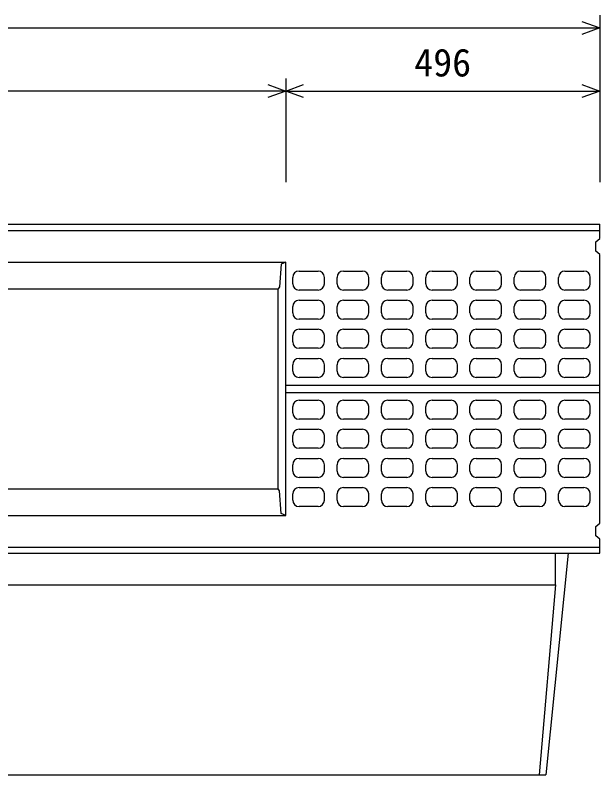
# Model space of a CAD drawing. Units: millimetres, scale not verified. Extents: x -16800 to 16800, y -5940 to 5940.
# Drawn here: x -9387 to -8464, y 2758 to 3958 of the extents above; entities that cross this region are included whole.
import ezdxf
from ezdxf.enums import TextEntityAlignment as Align

# ---------------------------------------------------------------- set-up
doc = ezdxf.new("R2010")
doc.units = ezdxf.units.MM
doc.header["$LTSCALE"] = 20
for name, color, linetype, lineweight in [('0-0_DIM', 7, 'Continuous', 25), ('0-2_HATCH', 6, 'Continuous', 25), ('0-5_OUTLINE', 3, 'Continuous', 25)]:
    doc.layers.add(name, color=color, linetype=linetype, lineweight=lineweight)
doc.styles.add('ＭＳ ゴシック', font='')
doc.styles.get('ＭＳ ゴシック').set_extended_font_data('MS Gothic')

msp = doc.modelspace()

# ---------------------------------------------------------------- linework, layer by layer
at = {"layer": '0-0_DIM'}
for p, q in [((-8463.67, 3958.29), (-8463.67, 3694.53)), ((-10463.67, 3938.29), (-8463.67, 3938.29)), ((-8959.67, 3858.29), (-8959.67, 3694.53)), ((-8959.67, 3838.29), (-9967.67, 3838.29)), ((-8959.67, 3838.29), (-8463.67, 3838.29))]:
    msp.add_line(p, q, dxfattribs=at)
for points in [[(-8491.86, 3948.55), (-8463.67, 3938.29), (-8491.86, 3928.03)], [(-8987.86, 3848.55), (-8959.67, 3838.29), (-8987.86, 3828.03)], [(-8931.48, 3828.03), (-8959.67, 3838.29), (-8931.48, 3848.55)], [(-8491.86, 3848.55), (-8463.67, 3838.29), (-8491.86, 3828.03)]]:
    msp.add_lwpolyline(points, dxfattribs=at)
at = {"layer": '0-2_HATCH'}
for p, q in [((-8938.67, 3553.86), (-8908.67, 3553.86)), ((-8868.67, 3553.86), (-8838.67, 3553.86)), ((-8798.67, 3553.86), (-8768.67, 3553.86)), ((-8728.67, 3553.86), (-8698.67, 3553.86)), ((-8658.67, 3553.86), (-8628.67, 3553.86)), ((-8588.67, 3553.86), (-8558.67, 3553.86)), ((-8518.67, 3553.86), (-8488.67, 3553.86)), ((-8948.67, 3533.86), (-8948.67, 3543.86)), ((-8898.67, 3533.86), (-8898.67, 3543.86)), ((-8878.67, 3533.86), (-8878.67, 3543.86)), ((-8828.67, 3533.86), (-8828.67, 3543.86)), ((-8808.67, 3533.86), (-8808.67, 3543.86)), ((-8758.67, 3533.86), (-8758.67, 3543.86)), ((-8738.67, 3533.86), (-8738.67, 3543.86)), ((-8688.67, 3533.86), (-8688.67, 3543.86)), ((-8668.67, 3533.86), (-8668.67, 3543.86)), ((-8618.67, 3533.86), (-8618.67, 3543.86)), ((-8598.67, 3533.86), (-8598.67, 3543.86)), ((-8548.67, 3533.86), (-8548.67, 3543.86)), ((-8528.67, 3533.86), (-8528.67, 3543.86)), ((-8478.67, 3533.86), (-8478.67, 3543.86)), ((-8908.67, 3523.86), (-8938.67, 3523.86)), ((-8838.67, 3523.86), (-8868.67, 3523.86)), ((-8768.67, 3523.86), (-8798.67, 3523.86)), ((-8698.67, 3523.86), (-8728.67, 3523.86)), ((-8628.67, 3523.86), (-8658.67, 3523.86)), ((-8558.67, 3523.86), (-8588.67, 3523.86)), ((-8488.67, 3523.86), (-8518.67, 3523.86)), ((-8938.67, 3507.86), (-8908.67, 3507.86)), ((-8868.67, 3507.86), (-8838.67, 3507.86)), ((-8798.67, 3507.86), (-8768.67, 3507.86)), ((-8728.67, 3507.86), (-8698.67, 3507.86)), ((-8658.67, 3507.86), (-8628.67, 3507.86)), ((-8588.67, 3507.86), (-8558.67, 3507.86)), ((-8518.67, 3507.86), (-8488.67, 3507.86)), ((-8948.67, 3487.86), (-8948.67, 3497.86)), ((-8898.67, 3487.86), (-8898.67, 3497.86)), ((-8878.67, 3487.86), (-8878.67, 3497.86)), ((-8828.67, 3487.86), (-8828.67, 3497.86)), ((-8808.67, 3487.86), (-8808.67, 3497.86)), ((-8758.67, 3487.86), (-8758.67, 3497.86)), ((-8738.67, 3487.86), (-8738.67, 3497.86)), ((-8688.67, 3487.86), (-8688.67, 3497.86)), ((-8668.67, 3487.86), (-8668.67, 3497.86)), ((-8618.67, 3487.86), (-8618.67, 3497.86)), ((-8598.67, 3487.86), (-8598.67, 3497.86)), ((-8548.67, 3487.86), (-8548.67, 3497.86)), ((-8528.67, 3487.86), (-8528.67, 3497.86)), ((-8478.67, 3487.86), (-8478.67, 3497.86)), ((-8908.67, 3477.86), (-8938.67, 3477.86)), ((-8838.67, 3477.86), (-8868.67, 3477.86)), ((-8768.67, 3477.86), (-8798.67, 3477.86)), ((-8698.67, 3477.86), (-8728.67, 3477.86)), ((-8628.67, 3477.86), (-8658.67, 3477.86)), ((-8558.67, 3477.86), (-8588.67, 3477.86)), ((-8488.67, 3477.86), (-8518.67, 3477.86)), ((-8938.67, 3461.86), (-8908.67, 3461.86)), ((-8868.67, 3461.86), (-8838.67, 3461.86)), ((-8798.67, 3461.86), (-8768.67, 3461.86)), ((-8728.67, 3461.86), (-8698.67, 3461.86)), ((-8658.67, 3461.86), (-8628.67, 3461.86)), ((-8588.67, 3461.86), (-8558.67, 3461.86)), ((-8518.67, 3461.86), (-8488.67, 3461.86)), ((-8948.67, 3441.86), (-8948.67, 3451.86)), ((-8898.67, 3441.86), (-8898.67, 3451.86)), ((-8878.67, 3441.86), (-8878.67, 3451.86)), ((-8828.67, 3441.86), (-8828.67, 3451.86)), ((-8808.67, 3441.86), (-8808.67, 3451.86)), ((-8758.67, 3441.86), (-8758.67, 3451.86)), ((-8738.67, 3441.86), (-8738.67, 3451.86)), ((-8688.67, 3441.86), (-8688.67, 3451.86)), ((-8668.67, 3441.86), (-8668.67, 3451.86)), ((-8618.67, 3441.86), (-8618.67, 3451.86)), ((-8598.67, 3441.86), (-8598.67, 3451.86)), ((-8548.67, 3441.86), (-8548.67, 3451.86)), ((-8528.67, 3441.86), (-8528.67, 3451.86)), ((-8478.67, 3441.86), (-8478.67, 3451.86)), ((-8908.67, 3431.86), (-8938.67, 3431.86)), ((-8838.67, 3431.86), (-8868.67, 3431.86)), ((-8768.67, 3431.86), (-8798.67, 3431.86)), ((-8698.67, 3431.86), (-8728.67, 3431.86)), ((-8628.67, 3431.86), (-8658.67, 3431.86)), ((-8558.67, 3431.86), (-8588.67, 3431.86)), ((-8488.67, 3431.86), (-8518.67, 3431.86)), ((-8938.67, 3415.86), (-8908.67, 3415.86)), ((-8868.67, 3415.86), (-8838.67, 3415.86)), ((-8798.67, 3415.86), (-8768.67, 3415.86)), ((-8728.67, 3415.86), (-8698.67, 3415.86)), ((-8658.67, 3415.86), (-8628.67, 3415.86)), ((-8588.67, 3415.86), (-8558.67, 3415.86)), ((-8518.67, 3415.86), (-8488.67, 3415.86)), ((-8948.67, 3395.86), (-8948.67, 3405.86)), ((-8898.67, 3395.86), (-8898.67, 3405.86)), ((-8878.67, 3395.86), (-8878.67, 3405.86)), ((-8828.67, 3395.86), (-8828.67, 3405.86)), ((-8808.67, 3395.86), (-8808.67, 3405.86)), ((-8758.67, 3395.86), (-8758.67, 3405.86)), ((-8738.67, 3395.86), (-8738.67, 3405.86)), ((-8688.67, 3395.86), (-8688.67, 3405.86)), ((-8668.67, 3395.86), (-8668.67, 3405.86)), ((-8618.67, 3395.86), (-8618.67, 3405.86)), ((-8598.67, 3395.86), (-8598.67, 3405.86)), ((-8548.67, 3395.86), (-8548.67, 3405.86)), ((-8528.67, 3395.86), (-8528.67, 3405.86)), ((-8478.67, 3395.86), (-8478.67, 3405.86)), ((-8908.67, 3385.86), (-8938.67, 3385.86)), ((-8838.67, 3385.86), (-8868.67, 3385.86)), ((-8768.67, 3385.86), (-8798.67, 3385.86)), ((-8698.67, 3385.86), (-8728.67, 3385.86)), ((-8628.67, 3385.86), (-8658.67, 3385.86)), ((-8558.67, 3385.86), (-8588.67, 3385.86)), ((-8488.67, 3385.86), (-8518.67, 3385.86)), ((-8938.67, 3349.86), (-8908.67, 3349.86)), ((-8868.67, 3349.86), (-8838.67, 3349.86)), ((-8798.67, 3349.86), (-8768.67, 3349.86)), ((-8728.67, 3349.86), (-8698.67, 3349.86)), ((-8658.67, 3349.86), (-8628.67, 3349.86)), ((-8588.67, 3349.86), (-8558.67, 3349.86)), ((-8518.67, 3349.86), (-8488.67, 3349.86)), ((-8948.67, 3329.86), (-8948.67, 3339.86)), ((-8898.67, 3329.86), (-8898.67, 3339.86)), ((-8878.67, 3329.86), (-8878.67, 3339.86)), ((-8828.67, 3329.86), (-8828.67, 3339.86)), ((-8808.67, 3329.86), (-8808.67, 3339.86)), ((-8758.67, 3329.86), (-8758.67, 3339.86)), ((-8738.67, 3329.86), (-8738.67, 3339.86)), ((-8688.67, 3329.86), (-8688.67, 3339.86)), ((-8668.67, 3329.86), (-8668.67, 3339.86)), ((-8618.67, 3329.86), (-8618.67, 3339.86)), ((-8598.67, 3329.86), (-8598.67, 3339.86)), ((-8548.67, 3329.86), (-8548.67, 3339.86)), ((-8528.67, 3329.86), (-8528.67, 3339.86)), ((-8478.67, 3329.86), (-8478.67, 3339.86)), ((-8908.67, 3319.86), (-8938.67, 3319.86)), ((-8838.67, 3319.86), (-8868.67, 3319.86)), ((-8768.67, 3319.86), (-8798.67, 3319.86)), ((-8698.67, 3319.86), (-8728.67, 3319.86)), ((-8628.67, 3319.86), (-8658.67, 3319.86)), ((-8558.67, 3319.86), (-8588.67, 3319.86)), ((-8488.67, 3319.86), (-8518.67, 3319.86)), ((-8938.67, 3303.86), (-8908.67, 3303.86)), ((-8868.67, 3303.86), (-8838.67, 3303.86)), ((-8798.67, 3303.86), (-8768.67, 3303.86)), ((-8728.67, 3303.86), (-8698.67, 3303.86)), ((-8658.67, 3303.86), (-8628.67, 3303.86)), ((-8588.67, 3303.86), (-8558.67, 3303.86)), ((-8518.67, 3303.86), (-8488.67, 3303.86)), ((-8948.67, 3283.86), (-8948.67, 3293.86)), ((-8898.67, 3283.86), (-8898.67, 3293.86)), ((-8878.67, 3283.86), (-8878.67, 3293.86)), ((-8828.67, 3283.86), (-8828.67, 3293.86)), ((-8808.67, 3283.86), (-8808.67, 3293.86)), ((-8758.67, 3283.86), (-8758.67, 3293.86)), ((-8738.67, 3283.86), (-8738.67, 3293.86)), ((-8688.67, 3283.86), (-8688.67, 3293.86)), ((-8668.67, 3283.86), (-8668.67, 3293.86)), ((-8618.67, 3283.86), (-8618.67, 3293.86)), ((-8598.67, 3283.86), (-8598.67, 3293.86)), ((-8548.67, 3283.86), (-8548.67, 3293.86)), ((-8528.67, 3283.86), (-8528.67, 3293.86)), ((-8478.67, 3283.86), (-8478.67, 3293.86)), ((-8908.67, 3273.86), (-8938.67, 3273.86)), ((-8838.67, 3273.86), (-8868.67, 3273.86)), ((-8768.67, 3273.86), (-8798.67, 3273.86)), ((-8698.67, 3273.86), (-8728.67, 3273.86)), ((-8628.67, 3273.86), (-8658.67, 3273.86)), ((-8558.67, 3273.86), (-8588.67, 3273.86)), ((-8488.67, 3273.86), (-8518.67, 3273.86)), ((-8938.67, 3257.86), (-8908.67, 3257.86)), ((-8868.67, 3257.86), (-8838.67, 3257.86)), ((-8798.67, 3257.86), (-8768.67, 3257.86)), ((-8728.67, 3257.86), (-8698.67, 3257.86)), ((-8658.67, 3257.86), (-8628.67, 3257.86)), ((-8588.67, 3257.86), (-8558.67, 3257.86)), ((-8518.67, 3257.86), (-8488.67, 3257.86)), ((-8948.67, 3237.86), (-8948.67, 3247.86)), ((-8898.67, 3237.86), (-8898.67, 3247.86)), ((-8878.67, 3237.86), (-8878.67, 3247.86)), ((-8828.67, 3237.86), (-8828.67, 3247.86)), ((-8808.67, 3237.86), (-8808.67, 3247.86)), ((-8758.67, 3237.86), (-8758.67, 3247.86)), ((-8738.67, 3237.86), (-8738.67, 3247.86)), ((-8688.67, 3237.86), (-8688.67, 3247.86)), ((-8668.67, 3237.86), (-8668.67, 3247.86)), ((-8618.67, 3237.86), (-8618.67, 3247.86)), ((-8598.67, 3237.86), (-8598.67, 3247.86)), ((-8548.67, 3237.86), (-8548.67, 3247.86)), ((-8528.67, 3237.86), (-8528.67, 3247.86)), ((-8478.67, 3237.86), (-8478.67, 3247.86)), ((-8908.67, 3227.86), (-8938.67, 3227.86)), ((-8838.67, 3227.86), (-8868.67, 3227.86)), ((-8768.67, 3227.86), (-8798.67, 3227.86)), ((-8698.67, 3227.86), (-8728.67, 3227.86)), ((-8628.67, 3227.86), (-8658.67, 3227.86)), ((-8558.67, 3227.86), (-8588.67, 3227.86)), ((-8488.67, 3227.86), (-8518.67, 3227.86)), ((-8938.67, 3211.86), (-8908.67, 3211.86)), ((-8868.67, 3211.86), (-8838.67, 3211.86)), ((-8798.67, 3211.86), (-8768.67, 3211.86)), ((-8728.67, 3211.86), (-8698.67, 3211.86)), ((-8658.67, 3211.86), (-8628.67, 3211.86)), ((-8588.67, 3211.86), (-8558.67, 3211.86)), ((-8518.67, 3211.86), (-8488.67, 3211.86)), ((-8948.67, 3191.86), (-8948.67, 3201.86)), ((-8898.67, 3191.86), (-8898.67, 3201.86)), ((-8878.67, 3191.86), (-8878.67, 3201.86)), ((-8828.67, 3191.86), (-8828.67, 3201.86)), ((-8808.67, 3191.86), (-8808.67, 3201.86)), ((-8758.67, 3191.86), (-8758.67, 3201.86)), ((-8738.67, 3191.86), (-8738.67, 3201.86)), ((-8688.67, 3191.86), (-8688.67, 3201.86)), ((-8668.67, 3191.86), (-8668.67, 3201.86)), ((-8618.67, 3191.86), (-8618.67, 3201.86)), ((-8598.67, 3191.86), (-8598.67, 3201.86)), ((-8548.67, 3191.86), (-8548.67, 3201.86)), ((-8528.67, 3191.86), (-8528.67, 3201.86)), ((-8478.67, 3191.86), (-8478.67, 3201.86)), ((-8908.67, 3181.86), (-8938.67, 3181.86)), ((-8838.67, 3181.86), (-8868.67, 3181.86)), ((-8768.67, 3181.86), (-8798.67, 3181.86)), ((-8698.67, 3181.86), (-8728.67, 3181.86)), ((-8628.67, 3181.86), (-8658.67, 3181.86)), ((-8558.67, 3181.86), (-8588.67, 3181.86)), ((-8488.67, 3181.86), (-8518.67, 3181.86))]:
    msp.add_line(p, q, dxfattribs=at)
for centre, start, end in [((-8938.67, 3543.86), 90, 180), ((-8908.67, 3543.86), 0, 90), ((-8868.67, 3543.86), 90, 180), ((-8838.67, 3543.86), 0, 90), ((-8798.67, 3543.86), 90, 180), ((-8768.67, 3543.86), 0, 90), ((-8728.67, 3543.86), 90, 180), ((-8698.67, 3543.86), 0, 90), ((-8658.67, 3543.86), 90, 180), ((-8628.67, 3543.86), 0, 90), ((-8588.67, 3543.86), 90, 180), ((-8558.67, 3543.86), 0, 90), ((-8518.67, 3543.86), 90, 180), ((-8488.67, 3543.86), 0, 90), ((-8938.67, 3533.86), 180, 270), ((-8908.67, 3533.86), 270, 0), ((-8868.67, 3533.86), 180, 270), ((-8838.67, 3533.86), 270, 0), ((-8798.67, 3533.86), 180, 270), ((-8768.67, 3533.86), 270, 0), ((-8728.67, 3533.86), 180, 270), ((-8698.67, 3533.86), 270, 0), ((-8658.67, 3533.86), 180, 270), ((-8628.67, 3533.86), 270, 0), ((-8588.67, 3533.86), 180, 270), ((-8558.67, 3533.86), 270, 0), ((-8518.67, 3533.86), 180, 270), ((-8488.67, 3533.86), 270, 0), ((-8938.67, 3497.86), 90, 180), ((-8908.67, 3497.86), 0, 90), ((-8868.67, 3497.86), 90, 180), ((-8838.67, 3497.86), 0, 90), ((-8798.67, 3497.86), 90, 180), ((-8768.67, 3497.86), 0, 90), ((-8728.67, 3497.86), 90, 180), ((-8698.67, 3497.86), 0, 90), ((-8658.67, 3497.86), 90, 180), ((-8628.67, 3497.86), 0, 90), ((-8588.67, 3497.86), 90, 180), ((-8558.67, 3497.86), 0, 90), ((-8518.67, 3497.86), 90, 180), ((-8488.67, 3497.86), 0, 90), ((-8938.67, 3487.86), 180, 270), ((-8908.67, 3487.86), 270, 0), ((-8868.67, 3487.86), 180, 270), ((-8838.67, 3487.86), 270, 0), ((-8798.67, 3487.86), 180, 270), ((-8768.67, 3487.86), 270, 0), ((-8728.67, 3487.86), 180, 270), ((-8698.67, 3487.86), 270, 0), ((-8658.67, 3487.86), 180, 270), ((-8628.67, 3487.86), 270, 0), ((-8588.67, 3487.86), 180, 270), ((-8558.67, 3487.86), 270, 0), ((-8518.67, 3487.86), 180, 270), ((-8488.67, 3487.86), 270, 0), ((-8938.67, 3451.86), 90, 180), ((-8908.67, 3451.86), 0, 90), ((-8868.67, 3451.86), 90, 180), ((-8838.67, 3451.86), 0, 90), ((-8798.67, 3451.86), 90, 180), ((-8768.67, 3451.86), 0, 90), ((-8728.67, 3451.86), 90, 180), ((-8698.67, 3451.86), 0, 90), ((-8658.67, 3451.86), 90, 180), ((-8628.67, 3451.86), 0, 90), ((-8588.67, 3451.86), 90, 180), ((-8558.67, 3451.86), 0, 90), ((-8518.67, 3451.86), 90, 180), ((-8488.67, 3451.86), 0, 90), ((-8938.67, 3441.86), 180, 270), ((-8908.67, 3441.86), 270, 0), ((-8868.67, 3441.86), 180, 270), ((-8838.67, 3441.86), 270, 0), ((-8798.67, 3441.86), 180, 270), ((-8768.67, 3441.86), 270, 0), ((-8728.67, 3441.86), 180, 270), ((-8698.67, 3441.86), 270, 0), ((-8658.67, 3441.86), 180, 270), ((-8628.67, 3441.86), 270, 0), ((-8588.67, 3441.86), 180, 270), ((-8558.67, 3441.86), 270, 0), ((-8518.67, 3441.86), 180, 270), ((-8488.67, 3441.86), 270, 0), ((-8938.67, 3405.86), 90, 180), ((-8908.67, 3405.86), 0, 90), ((-8868.67, 3405.86), 90, 180), ((-8838.67, 3405.86), 0, 90), ((-8798.67, 3405.86), 90, 180), ((-8768.67, 3405.86), 0, 90), ((-8728.67, 3405.86), 90, 180), ((-8698.67, 3405.86), 0, 90), ((-8658.67, 3405.86), 90, 180), ((-8628.67, 3405.86), 0, 90), ((-8588.67, 3405.86), 90, 180), ((-8558.67, 3405.86), 0, 90), ((-8518.67, 3405.86), 90, 180), ((-8488.67, 3405.86), 0, 90), ((-8938.67, 3395.86), 180, 270), ((-8908.67, 3395.86), 270, 0), ((-8868.67, 3395.86), 180, 270), ((-8838.67, 3395.86), 270, 0), ((-8798.67, 3395.86), 180, 270), ((-8768.67, 3395.86), 270, 0), ((-8728.67, 3395.86), 180, 270), ((-8698.67, 3395.86), 270, 0), ((-8658.67, 3395.86), 180, 270), ((-8628.67, 3395.86), 270, 0), ((-8588.67, 3395.86), 180, 270), ((-8558.67, 3395.86), 270, 0), ((-8518.67, 3395.86), 180, 270), ((-8488.67, 3395.86), 270, 0), ((-8938.67, 3339.86), 90, 180), ((-8908.67, 3339.86), 0, 90), ((-8868.67, 3339.86), 90, 180), ((-8838.67, 3339.86), 0, 90), ((-8798.67, 3339.86), 90, 180), ((-8768.67, 3339.86), 0, 90), ((-8728.67, 3339.86), 90, 180), ((-8698.67, 3339.86), 0, 90), ((-8658.67, 3339.86), 90, 180), ((-8628.67, 3339.86), 0, 90), ((-8588.67, 3339.86), 90, 180), ((-8558.67, 3339.86), 0, 90), ((-8518.67, 3339.86), 90, 180), ((-8488.67, 3339.86), 0, 90), ((-8938.67, 3329.86), 180, 270), ((-8908.67, 3329.86), 270, 0), ((-8868.67, 3329.86), 180, 270), ((-8838.67, 3329.86), 270, 0), ((-8798.67, 3329.86), 180, 270), ((-8768.67, 3329.86), 270, 0), ((-8728.67, 3329.86), 180, 270), ((-8698.67, 3329.86), 270, 0), ((-8658.67, 3329.86), 180, 270), ((-8628.67, 3329.86), 270, 0), ((-8588.67, 3329.86), 180, 270), ((-8558.67, 3329.86), 270, 0), ((-8518.67, 3329.86), 180, 270), ((-8488.67, 3329.86), 270, 0), ((-8938.67, 3293.86), 90, 180), ((-8908.67, 3293.86), 0, 90), ((-8868.67, 3293.86), 90, 180), ((-8838.67, 3293.86), 0, 90), ((-8798.67, 3293.86), 90, 180), ((-8768.67, 3293.86), 0, 90), ((-8728.67, 3293.86), 90, 180), ((-8698.67, 3293.86), 0, 90), ((-8658.67, 3293.86), 90, 180), ((-8628.67, 3293.86), 0, 90), ((-8588.67, 3293.86), 90, 180), ((-8558.67, 3293.86), 0, 90), ((-8518.67, 3293.86), 90, 180), ((-8488.67, 3293.86), 0, 90), ((-8938.67, 3283.86), 180, 270), ((-8908.67, 3283.86), 270, 0), ((-8868.67, 3283.86), 180, 270), ((-8838.67, 3283.86), 270, 0), ((-8798.67, 3283.86), 180, 270), ((-8768.67, 3283.86), 270, 0), ((-8728.67, 3283.86), 180, 270), ((-8698.67, 3283.86), 270, 0), ((-8658.67, 3283.86), 180, 270), ((-8628.67, 3283.86), 270, 0), ((-8588.67, 3283.86), 180, 270), ((-8558.67, 3283.86), 270, 0), ((-8518.67, 3283.86), 180, 270), ((-8488.67, 3283.86), 270, 0), ((-8938.67, 3247.86), 90, 180), ((-8908.67, 3247.86), 0, 90), ((-8868.67, 3247.86), 90, 180), ((-8838.67, 3247.86), 0, 90), ((-8798.67, 3247.86), 90, 180), ((-8768.67, 3247.86), 0, 90), ((-8728.67, 3247.86), 90, 180), ((-8698.67, 3247.86), 0, 90), ((-8658.67, 3247.86), 90, 180), ((-8628.67, 3247.86), 0, 90), ((-8588.67, 3247.86), 90, 180), ((-8558.67, 3247.86), 0, 90), ((-8518.67, 3247.86), 90, 180), ((-8488.67, 3247.86), 0, 90), ((-8938.67, 3237.86), 180, 270), ((-8908.67, 3237.86), 270, 0), ((-8868.67, 3237.86), 180, 270), ((-8838.67, 3237.86), 270, 0), ((-8798.67, 3237.86), 180, 270), ((-8768.67, 3237.86), 270, 0), ((-8728.67, 3237.86), 180, 270), ((-8698.67, 3237.86), 270, 0), ((-8658.67, 3237.86), 180, 270), ((-8628.67, 3237.86), 270, 0), ((-8588.67, 3237.86), 180, 270), ((-8558.67, 3237.86), 270, 0), ((-8518.67, 3237.86), 180, 270), ((-8488.67, 3237.86), 270, 0), ((-8938.67, 3201.86), 90, 180), ((-8908.67, 3201.86), 0, 90), ((-8868.67, 3201.86), 90, 180), ((-8838.67, 3201.86), 0, 90), ((-8798.67, 3201.86), 90, 180), ((-8768.67, 3201.86), 0, 90), ((-8728.67, 3201.86), 90, 180), ((-8698.67, 3201.86), 0, 90), ((-8658.67, 3201.86), 90, 180), ((-8628.67, 3201.86), 0, 90), ((-8588.67, 3201.86), 90, 180), ((-8558.67, 3201.86), 0, 90), ((-8518.67, 3201.86), 90, 180), ((-8488.67, 3201.86), 0, 90), ((-8938.67, 3191.86), 180, 270), ((-8908.67, 3191.86), 270, 0), ((-8868.67, 3191.86), 180, 270), ((-8838.67, 3191.86), 270, 0), ((-8798.67, 3191.86), 180, 270), ((-8768.67, 3191.86), 270, 0), ((-8728.67, 3191.86), 180, 270), ((-8698.67, 3191.86), 270, 0), ((-8658.67, 3191.86), 180, 270), ((-8628.67, 3191.86), 270, 0), ((-8588.67, 3191.86), 180, 270), ((-8558.67, 3191.86), 270, 0), ((-8518.67, 3191.86), 180, 270), ((-8488.67, 3191.86), 270, 0)]:
    msp.add_arc(centre, 10, start, end, dxfattribs=at)
at = {"layer": '0-5_OUTLINE'}
for p, q in [((-10463.67, 3627.86), (-8463.67, 3627.86)), ((-8463.67, 3605.36), (-8463.67, 3627.86)), ((-10463.67, 3617.86), (-8463.67, 3617.86)), ((-8469.67, 3600.36), (-8463.67, 3605.36)), ((-8469.67, 3585.36), (-8469.67, 3600.36)), ((-8463.67, 3580.36), (-8469.67, 3585.36)), ((-9967.67, 3567.86), (-8959.67, 3567.86)), ((-8959.67, 3567.86), (-8966.67, 3564.86)), ((-8959.67, 3167.86), (-8959.67, 3567.86)), ((-8966.67, 3564.86), (-8969.67, 3528.86)), ((-9955.68, 3525.86), (-8971.67, 3525.86)), ((-8969.67, 3528.86), (-8971.67, 3525.86)), ((-8971.67, 3209.86), (-8971.67, 3525.86)), ((-8959.67, 3373.86), (-8463.67, 3373.86)), ((-8959.67, 3361.86), (-8463.67, 3361.86)), ((-9955.68, 3209.86), (-8971.67, 3209.86)), ((-8969.67, 3206.86), (-8971.67, 3209.86)), ((-9967.67, 3167.86), (-8959.67, 3167.86)), ((-10463.67, 3117.86), (-8463.67, 3117.86)), ((-10463.67, 3107.86), (-8463.67, 3107.86)), ((-8513.67, 3107.86), (-8548.67, 2757.86)), ((-8533.67, 3057.86), (-8533.67, 3107.86)), ((-10393.67, 3057.86), (-8533.67, 3057.86)), ((-8533.67, 3057.86), (-8559.48, 2757.86)), ((-10378.67, 2757.86), (-8548.67, 2757.86))]:
    msp.add_line(p, q, dxfattribs=at)
for points in [[(-8463.67, 3107.86), (-8463.67, 3130.36), (-8469.67, 3135.36), (-8469.67, 3150.36), (-8463.67, 3155.36), (-8463.67, 3580.36)], [(-8959.67, 3167.86), (-8966.67, 3170.86), (-8969.67, 3206.86)]]:
    msp.add_lwpolyline(points, dxfattribs=at)

# ---------------------------------------------------------------- texts
at = {"layer": '0-0_DIM', "style": 'ＭＳ ゴシック'}
msp.add_text('496', height=43.99, dxfattribs=at).set_placement((-8756.67, 3848.29), align=Align.BOTTOM_LEFT)

doc.saveas('drawing.dxf')
